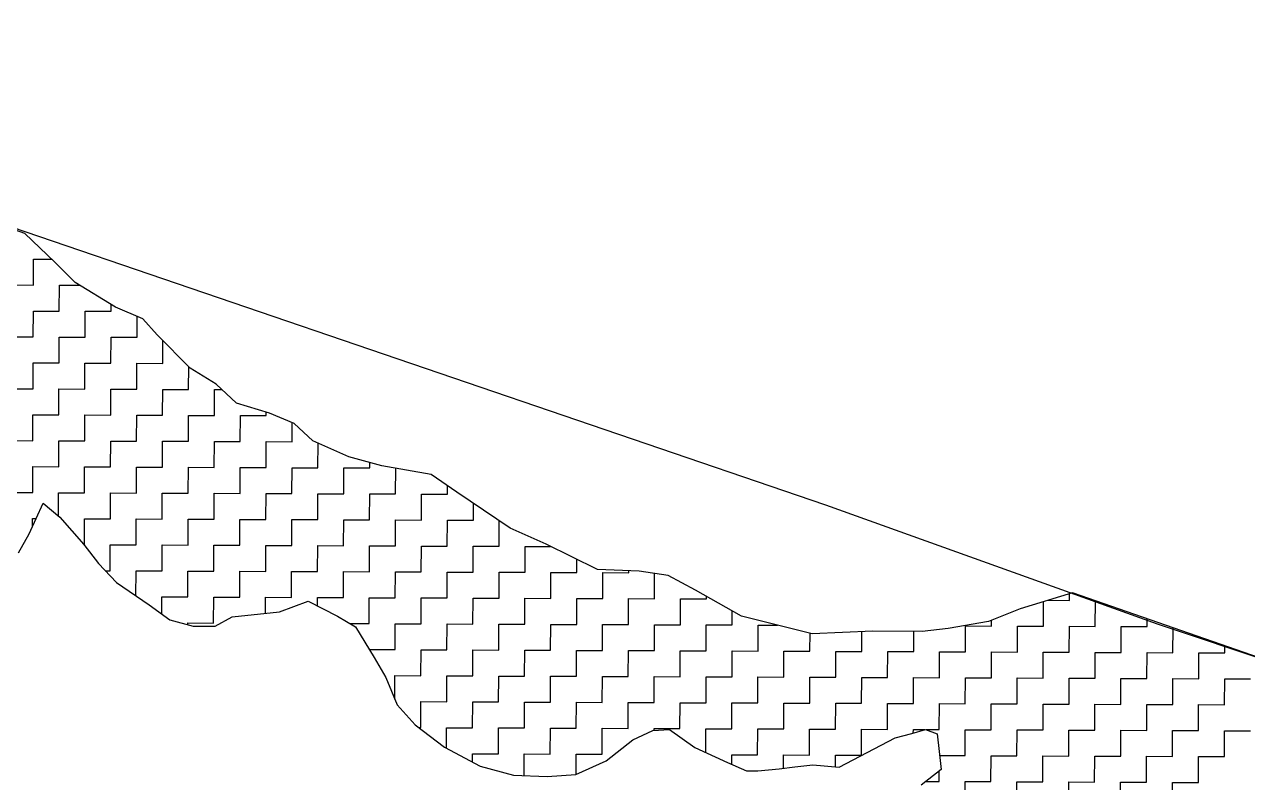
# Model space of a CAD drawing. Header units: metres. Extents: x 274536 to 279488, y 2074615 to 2078106.
# Drawn here: x 278887.4 to 279127.9, y 2076918.6 to 2077067.6 of the extents above; entities that cross this region are included whole.
import ezdxf

# ---------------------------------------------------------------- set-up
doc = ezdxf.new("R2010")
doc.units = ezdxf.units.M
doc.layers.add('POLY_HATCH', color=12, linetype='Continuous')
doc.layers.add('V_BOUND_LINE', color=7, linetype='Continuous')

msp = doc.modelspace()

# ---------------------------------------------------------------- linework, layer by layer
at = {"layer": 'POLY_HATCH'}
for p, q in [((278887.41, 2077026.56), (278839.9, 2077042.75)), ((278893.35, 2077020.86), (278887.41, 2077026.56)), ((278897.32, 2077016.87), (278893.35, 2077020.86)), ((278905.25, 2077012.02), (278897.32, 2077016.87)), ((278910.64, 2077009.72), (278905.25, 2077012.02)), ((278913.47, 2077006.59), (278910.64, 2077009.72)), ((278919.97, 2077000.04), (278913.47, 2077006.59)), ((278925.08, 2076996.89), (278919.97, 2077000.04)), ((278929.04, 2076993.19), (278925.08, 2076996.89)), ((278935.56, 2076991.18), (278929.04, 2076993.19)), ((278940.38, 2076989.17), (278935.56, 2076991.18)), ((278944.06, 2076985.75), (278940.38, 2076989.17)), ((278951.15, 2076982.6), (278944.06, 2076985.75)), ((278957.68, 2076980.87), (278951.15, 2076982.6)), ((278967.33, 2076979.13), (278957.68, 2076980.87)), ((278972.43, 2076975.7), (278967.33, 2076979.13)), ((278982.91, 2076968.57), (278972.43, 2076975.7)), ((278888.28, 2076967.48), (278891, 2076973.48)), ((278891, 2076973.48), (278894.3, 2076970.77)), ((278894.3, 2076970.77), (278899.05, 2076965.37)), ((278886.19, 2076963.76), (278888.28, 2076967.48)), ((278990, 2076965.42), (278982.91, 2076968.57)), ((278899.05, 2076965.37), (278901.93, 2076961.63)), ((279000.05, 2076960.48), (278990, 2076965.42)), ((278901.93, 2076961.63), (278905.44, 2076957.89)), ((279008.29, 2076960.16), (279000.05, 2076960.48)), ((278905.44, 2076957.89), (278911.85, 2076953.51)), ((279013.97, 2076959.29), (279008.29, 2076960.16)), ((279019.35, 2076956.43), (279013.97, 2076959.29)), ((279028.42, 2076951.28), (279019.35, 2076956.43)), ((279093.49, 2076955.86), (279083.25, 2076952.77)), ((279162.14, 2076932.03), (279093.49, 2076955.86)), ((278911.85, 2076953.51), (278915.98, 2076950.6)), ((278937.54, 2076952.17), (278943.15, 2076954.22)), ((278943.15, 2076954.22), (278948.94, 2076951.3)), ((278915.98, 2076950.6), (278920.54, 2076949.34)), ((278924.89, 2076949.32), (278928.21, 2076951.17)), ((278928.21, 2076951.17), (278937.54, 2076952.17)), ((278948.94, 2076951.3), (278952.45, 2076949.21)), ((279042.33, 2076947.82), (279028.42, 2076951.28)), ((279083.25, 2076952.77), (279076.99, 2076950.24)), ((278920.54, 2076949.34), (278924.89, 2076949.32)), ((278952.45, 2076949.21), (278956.16, 2076943.19)), ((279054.26, 2076948.34), (279042.33, 2076947.82)), ((279063.92, 2076948.31), (279054.26, 2076948.34)), ((279069.03, 2076948.85), (279063.92, 2076948.31)), ((279076.99, 2076950.24), (279069.03, 2076948.85)), ((278956.16, 2076943.19), (278958.42, 2076939.25)), ((278958.42, 2076939.25), (278960.68, 2076933.85)), ((278960.68, 2076933.85), (278964.19, 2076929.91)), ((278964.19, 2076929.91), (278969.98, 2076925.53)), ((279010.94, 2076928.82), (279014.26, 2076929.02)), ((279014.26, 2076929.02), (279019.22, 2076925.48)), ((279061.92, 2076928.21), (279064.62, 2076929.03)), ((279064.62, 2076929.03), (279066.89, 2076928.19)), ((279001.8, 2076922.85), (279007, 2076926.97)), ((279007, 2076926.97), (279010.94, 2076928.82)), ((279047.6, 2076921.64), (279058.6, 2076927.4)), ((279058.6, 2076927.4), (279061.92, 2076928.21)), ((279066.89, 2076928.19), (279067.3, 2076924.67)), ((278969.98, 2076925.53), (278977.01, 2076921.78)), ((279019.22, 2076925.48), (279025.63, 2076922.55)), ((279067.3, 2076924.67), (279067.7, 2076921.15)), ((278977.01, 2076921.78), (278983.55, 2076920.02)), ((278995.78, 2076920.18), (279001.8, 2076922.85)), ((279025.63, 2076922.55), (279029.36, 2076920.88)), ((279038.89, 2076921.67), (279042.42, 2076922.07)), ((279042.42, 2076922.07), (279047.6, 2076921.64)), ((278983.55, 2076920.02), (278990.18, 2076919.79)), ((278990.18, 2076919.79), (278995.78, 2076920.18)), ((279029.36, 2076920.88), (279031.64, 2076920.87)), ((279031.64, 2076920.87), (279035.78, 2076921.27)), ((279035.78, 2076921.27), (279038.89, 2076921.67)), ((279067.7, 2076921.15), (279063.75, 2076918.06))]:
    msp.add_line(p, q, dxfattribs=at)
at = {"layer": 'POLY_HATCH', "linetype": 'Continuous'}
for p, q in [((278889.12, 2077016.4), (278889.14, 2077021.5)), ((278889.14, 2077021.5), (278892.71, 2077021.48)), ((278884.02, 2077016.42), (278889.12, 2077016.4)), ((278894.2, 2077011.28), (278894.22, 2077016.38)), ((278894.22, 2077016.38), (278898.15, 2077016.36)), ((278889.08, 2077006.19), (278889.1, 2077011.29)), ((278889.1, 2077011.29), (278894.2, 2077011.28)), ((278899.28, 2077006.16), (278899.3, 2077011.26)), ((278899.3, 2077011.26), (278904.4, 2077011.24)), ((278904.4, 2077011.24), (278904.41, 2077012.53)), ((278909.49, 2077006.12), (278909.5, 2077010.21)), ((278883.98, 2077006.21), (278889.08, 2077006.19)), ((278894.16, 2077001.07), (278894.18, 2077006.17)), ((278894.18, 2077006.17), (278899.28, 2077006.16)), ((278904.37, 2077001.03), (278904.38, 2077006.14)), ((278904.38, 2077006.14), (278909.49, 2077006.12)), ((278914.57, 2077001), (278914.58, 2077005.47)), ((278889.04, 2076995.99), (278889.06, 2077001.09)), ((278889.06, 2077001.09), (278894.16, 2077001.07)), ((278899.24, 2076995.95), (278899.26, 2077001.05)), ((278899.26, 2077001.05), (278904.37, 2077001.03)), ((278909.45, 2076995.91), (278909.47, 2077001.02)), ((278909.47, 2077001.02), (278914.57, 2077001)), ((278919.65, 2076995.88), (278919.66, 2077000.35)), ((278883.94, 2076996.01), (278889.04, 2076995.99)), ((278894.12, 2076990.87), (278894.14, 2076995.97)), ((278894.14, 2076995.97), (278899.24, 2076995.95)), ((278904.33, 2076990.83), (278904.35, 2076995.93)), ((278904.35, 2076995.93), (278909.45, 2076995.91)), ((278914.53, 2076990.79), (278914.55, 2076995.89)), ((278914.55, 2076995.89), (278919.65, 2076995.88)), ((278924.73, 2076990.76), (278924.75, 2076995.86)), ((278924.75, 2076995.86), (278926.19, 2076995.85)), ((278889, 2076985.79), (278889.02, 2076990.89)), ((278889.02, 2076990.89), (278894.12, 2076990.87)), ((278899.21, 2076985.75), (278899.23, 2076990.85)), ((278899.23, 2076990.85), (278904.33, 2076990.83)), ((278909.41, 2076985.71), (278909.43, 2076990.81)), ((278909.43, 2076990.81), (278914.53, 2076990.79)), ((278919.61, 2076985.67), (278919.63, 2076990.77)), ((278919.63, 2076990.77), (278924.73, 2076990.76)), ((278929.81, 2076985.63), (278929.83, 2076990.74)), ((278929.83, 2076990.74), (278934.93, 2076990.72)), ((278934.93, 2076990.72), (278934.93, 2076991.37)), ((278940.01, 2076985.6), (278940.02, 2076989.32)), ((278883.9, 2076985.81), (278889, 2076985.79)), ((278894.09, 2076980.67), (278894.1, 2076985.77)), ((278894.1, 2076985.77), (278899.21, 2076985.75)), ((278904.29, 2076980.63), (278904.31, 2076985.73)), ((278904.31, 2076985.73), (278909.41, 2076985.71)), ((278914.49, 2076980.59), (278914.51, 2076985.69)), ((278914.51, 2076985.69), (278919.61, 2076985.67)), ((278924.69, 2076980.55), (278924.71, 2076985.65)), ((278924.71, 2076985.65), (278929.81, 2076985.63)), ((278934.89, 2076980.51), (278934.91, 2076985.62)), ((278934.91, 2076985.62), (278940.01, 2076985.6)), ((278945.09, 2076980.48), (278945.11, 2076985.28)), ((278888.97, 2076975.59), (278888.98, 2076980.69)), ((278888.98, 2076980.69), (278894.09, 2076980.67)), ((278899.17, 2076975.55), (278899.19, 2076980.65)), ((278899.19, 2076980.65), (278904.29, 2076980.63)), ((278909.37, 2076975.51), (278909.39, 2076980.61)), ((278909.39, 2076980.61), (278914.49, 2076980.59)), ((278919.57, 2076975.47), (278919.59, 2076980.57)), ((278919.59, 2076980.57), (278924.69, 2076980.55)), ((278929.77, 2076975.43), (278929.79, 2076980.53)), ((278929.79, 2076980.53), (278934.89, 2076980.51)), ((278939.97, 2076975.39), (278939.99, 2076980.49)), ((278939.99, 2076980.49), (278945.09, 2076980.48)), ((278950.17, 2076975.36), (278950.19, 2076980.46)), ((278950.19, 2076980.46), (278955.29, 2076980.44)), ((278955.29, 2076980.44), (278955.3, 2076981.5)), ((278960.37, 2076975.32), (278960.39, 2076980.38)), ((278883.86, 2076975.61), (278888.97, 2076975.59)), ((278894.05, 2076970.98), (278894.07, 2076975.57)), ((278894.07, 2076975.57), (278899.17, 2076975.55)), ((278904.25, 2076970.43), (278904.27, 2076975.53)), ((278904.27, 2076975.53), (278909.37, 2076975.51)), ((278914.45, 2076970.39), (278914.47, 2076975.49)), ((278914.47, 2076975.49), (278919.57, 2076975.47)), ((278924.65, 2076970.35), (278924.67, 2076975.45)), ((278924.67, 2076975.45), (278929.77, 2076975.43)), ((278934.85, 2076970.31), (278934.87, 2076975.41)), ((278934.87, 2076975.41), (278939.97, 2076975.39)), ((278945.05, 2076970.27), (278945.07, 2076975.37)), ((278945.07, 2076975.37), (278950.17, 2076975.36)), ((278955.25, 2076970.23), (278955.27, 2076975.34)), ((278955.27, 2076975.34), (278960.37, 2076975.32)), ((278965.45, 2076970.2), (278965.47, 2076975.3)), ((278965.47, 2076975.3), (278970.57, 2076975.28)), ((278970.57, 2076975.28), (278970.58, 2076976.95)), ((278975.66, 2076970.16), (278975.67, 2076973.5)), ((278888.94, 2076968.94), (278888.95, 2076970.49)), ((278888.95, 2076970.49), (278889.64, 2076970.49)), ((278899.13, 2076965.35), (278899.15, 2076970.45)), ((278899.15, 2076970.45), (278904.25, 2076970.43)), ((278909.33, 2076965.31), (278909.35, 2076970.41)), ((278909.35, 2076970.41), (278914.45, 2076970.39)), ((278919.53, 2076965.27), (278919.55, 2076970.37)), ((278919.55, 2076970.37), (278924.65, 2076970.35)), ((278929.73, 2076965.23), (278929.75, 2076970.33)), ((278929.75, 2076970.33), (278934.85, 2076970.31)), ((278939.93, 2076965.19), (278939.95, 2076970.29)), ((278939.95, 2076970.29), (278945.05, 2076970.27)), ((278950.13, 2076965.15), (278950.15, 2076970.25)), ((278950.15, 2076970.25), (278955.25, 2076970.23)), ((278960.33, 2076965.11), (278960.35, 2076970.22)), ((278960.35, 2076970.22), (278965.45, 2076970.2)), ((278970.53, 2076965.08), (278970.55, 2076970.18)), ((278970.55, 2076970.18), (278975.66, 2076970.16)), ((278980.74, 2076965.04), (278980.76, 2076970.04)), ((278899.06, 2076965.35), (278899.13, 2076965.35)), ((278904.21, 2076960.23), (278904.23, 2076965.33)), ((278904.23, 2076965.33), (278909.33, 2076965.31)), ((278914.41, 2076960.19), (278914.43, 2076965.29)), ((278914.43, 2076965.29), (278919.53, 2076965.27)), ((278924.61, 2076960.15), (278924.63, 2076965.25)), ((278924.63, 2076965.25), (278929.73, 2076965.23)), ((278934.81, 2076960.11), (278934.83, 2076965.21)), ((278934.83, 2076965.21), (278939.93, 2076965.19)), ((278945.01, 2076960.07), (278945.03, 2076965.17)), ((278945.03, 2076965.17), (278950.13, 2076965.15)), ((278955.21, 2076960.03), (278955.23, 2076965.13)), ((278955.23, 2076965.13), (278960.33, 2076965.11)), ((278965.41, 2076959.99), (278965.43, 2076965.09)), ((278965.43, 2076965.09), (278970.53, 2076965.08)), ((278975.62, 2076959.95), (278975.64, 2076965.06)), ((278975.64, 2076965.06), (278980.74, 2076965.04)), ((278985.82, 2076959.92), (278985.84, 2076965.02)), ((278985.84, 2076965.02), (278990.86, 2076965)), ((278903.24, 2076960.23), (278904.21, 2076960.23)), ((278909.29, 2076955.26), (278909.31, 2076960.21)), ((278909.31, 2076960.21), (278914.41, 2076960.19)), ((278996.02, 2076959.88), (278996.03, 2076962.45)), ((279006.22, 2076959.84), (279006.22, 2076960.24)), ((278919.49, 2076955.07), (278919.51, 2076960.17)), ((278919.51, 2076960.17), (278924.61, 2076960.15)), ((278929.69, 2076955.03), (278929.71, 2076960.13)), ((278929.71, 2076960.13), (278934.81, 2076960.11)), ((278939.89, 2076954.99), (278939.91, 2076960.09)), ((278939.91, 2076960.09), (278945.01, 2076960.07)), ((278950.09, 2076954.95), (278950.11, 2076960.05)), ((278950.11, 2076960.05), (278955.21, 2076960.03)), ((278960.29, 2076954.91), (278960.31, 2076960.01)), ((278960.31, 2076960.01), (278965.41, 2076959.99)), ((278970.5, 2076954.87), (278970.52, 2076959.97)), ((278970.52, 2076959.97), (278975.62, 2076959.95)), ((278980.7, 2076954.83), (278980.72, 2076959.94)), ((278980.72, 2076959.94), (278985.82, 2076959.92)), ((278990.9, 2076954.8), (278990.92, 2076959.9)), ((278990.92, 2076959.9), (278996.02, 2076959.88)), ((279001.1, 2076954.76), (279001.12, 2076959.86)), ((279001.12, 2076959.86), (279006.22, 2076959.84)), ((279011.3, 2076954.72), (279011.32, 2076959.69)), ((279092.91, 2076954.4), (279092.91, 2076955.68)), ((278914.38, 2076951.73), (278914.39, 2076955.09)), ((278914.39, 2076955.09), (278919.49, 2076955.07)), ((278924.57, 2076949.95), (278924.59, 2076955.05)), ((278924.59, 2076955.05), (278929.69, 2076955.03)), ((278934.78, 2076951.87), (278934.79, 2076955.01)), ((278934.79, 2076955.01), (278939.89, 2076954.99)), ((278944.99, 2076954.97), (278950.09, 2076954.95)), ((278944.99, 2076953.29), (278944.99, 2076954.97)), ((278955.17, 2076949.83), (278955.19, 2076954.93)), ((278955.19, 2076954.93), (278960.29, 2076954.91)), ((278965.38, 2076949.79), (278965.39, 2076954.89)), ((278965.39, 2076954.89), (278970.5, 2076954.87)), ((278975.58, 2076949.75), (278975.6, 2076954.85)), ((278975.6, 2076954.85), (278980.7, 2076954.83)), ((278985.78, 2076949.71), (278985.8, 2076954.82)), ((278985.8, 2076954.82), (278990.9, 2076954.8)), ((278995.98, 2076949.68), (278996, 2076954.78)), ((278996, 2076954.78), (279001.1, 2076954.76)), ((279006.18, 2076949.64), (279006.2, 2076954.74)), ((279006.2, 2076954.74), (279011.3, 2076954.72)), ((279016.38, 2076949.6), (279016.4, 2076954.7)), ((279016.4, 2076954.7), (279021.5, 2076954.68)), ((279021.5, 2076954.68), (279021.5, 2076955.21)), ((279087.79, 2076949.32), (279087.81, 2076954.15)), ((279088.71, 2076954.42), (279092.91, 2076954.4)), ((279097.99, 2076949.28), (279098.01, 2076954.29)), ((279026.58, 2076949.56), (279026.59, 2076952.32)), ((279108.19, 2076949.24), (279108.2, 2076950.75)), ((278919.47, 2076949.97), (278924.57, 2076949.95)), ((278919.47, 2076949.63), (278919.47, 2076949.97)), ((278951.38, 2076949.85), (278955.17, 2076949.83)), ((278960.26, 2076944.71), (278960.27, 2076949.81)), ((278960.27, 2076949.81), (278965.38, 2076949.79)), ((278970.46, 2076944.67), (278970.48, 2076949.77)), ((278970.48, 2076949.77), (278975.58, 2076949.75)), ((278980.66, 2076944.63), (278980.68, 2076949.73)), ((278980.68, 2076949.73), (278985.78, 2076949.71)), ((278990.86, 2076944.59), (278990.88, 2076949.69)), ((278990.88, 2076949.69), (278995.98, 2076949.68)), ((279001.06, 2076944.55), (279001.08, 2076949.66)), ((279001.08, 2076949.66), (279006.18, 2076949.64)), ((279011.26, 2076944.52), (279011.28, 2076949.62)), ((279011.28, 2076949.62), (279016.38, 2076949.6)), ((279021.46, 2076944.48), (279021.48, 2076949.58)), ((279021.48, 2076949.58), (279026.58, 2076949.56)), ((279031.66, 2076944.44), (279031.68, 2076949.54)), ((279031.68, 2076949.54), (279035.49, 2076949.52)), ((279052.07, 2076944.36), (279052.08, 2076948.25)), ((279062.27, 2076944.32), (279062.28, 2076948.31)), ((279072.47, 2076944.28), (279072.49, 2076949.38)), ((279072.49, 2076949.38), (279077.59, 2076949.36)), ((279077.59, 2076949.36), (279077.59, 2076950.49)), ((279082.67, 2076944.24), (279082.69, 2076949.34)), ((279082.69, 2076949.34), (279087.79, 2076949.32)), ((279092.87, 2076944.2), (279092.89, 2076949.3)), ((279092.89, 2076949.3), (279097.99, 2076949.28)), ((279103.07, 2076944.16), (279103.09, 2076949.26)), ((279103.09, 2076949.26), (279108.19, 2076949.24)), ((279113.27, 2076944.12), (279113.29, 2076948.98)), ((279041.86, 2076944.4), (279041.88, 2076947.93)), ((278955.21, 2076944.73), (278960.26, 2076944.71)), ((278965.34, 2076939.59), (278965.36, 2076944.69)), ((278965.36, 2076944.69), (278970.46, 2076944.67)), ((278975.54, 2076939.55), (278975.56, 2076944.65)), ((278975.56, 2076944.65), (278980.66, 2076944.63)), ((278985.74, 2076939.51), (278985.76, 2076944.61)), ((278985.76, 2076944.61), (278990.86, 2076944.59)), ((278995.94, 2076939.47), (278995.96, 2076944.57)), ((278995.96, 2076944.57), (279001.06, 2076944.55)), ((279006.14, 2076939.43), (279006.16, 2076944.54)), ((279006.16, 2076944.54), (279011.26, 2076944.52)), ((279016.34, 2076939.4), (279016.36, 2076944.5)), ((279016.36, 2076944.5), (279021.46, 2076944.48)), ((279026.54, 2076939.36), (279026.56, 2076944.46)), ((279026.56, 2076944.46), (279031.66, 2076944.44)), ((279036.74, 2076939.32), (279036.76, 2076944.42)), ((279036.76, 2076944.42), (279041.86, 2076944.4)), ((279046.95, 2076939.28), (279046.96, 2076944.38)), ((279046.96, 2076944.38), (279052.07, 2076944.36)), ((279057.15, 2076939.24), (279057.17, 2076944.34)), ((279057.17, 2076944.34), (279062.27, 2076944.32)), ((279067.35, 2076939.2), (279067.37, 2076944.3)), ((279067.37, 2076944.3), (279072.47, 2076944.28)), ((279077.55, 2076939.16), (279077.57, 2076944.26)), ((279077.57, 2076944.26), (279082.67, 2076944.24)), ((279087.75, 2076939.12), (279087.77, 2076944.22)), ((279087.77, 2076944.22), (279092.87, 2076944.2)), ((279097.95, 2076939.08), (279097.97, 2076944.18)), ((279097.97, 2076944.18), (279103.07, 2076944.16)), ((279108.15, 2076939.04), (279108.17, 2076944.14)), ((279108.17, 2076944.14), (279113.27, 2076944.12)), ((279118.35, 2076939), (279118.37, 2076944.1)), ((279118.37, 2076944.1), (279123.47, 2076944.08)), ((279123.47, 2076944.08), (279123.48, 2076945.45)), ((278960.22, 2076934.97), (278960.24, 2076939.61)), ((278960.24, 2076939.61), (278965.34, 2076939.59)), ((278970.42, 2076934.47), (278970.44, 2076939.57)), ((278970.44, 2076939.57), (278975.54, 2076939.55)), ((278980.62, 2076934.43), (278980.64, 2076939.53)), ((278980.64, 2076939.53), (278985.74, 2076939.51)), ((278990.82, 2076934.39), (278990.84, 2076939.49)), ((278990.84, 2076939.49), (278995.94, 2076939.47)), ((279001.02, 2076934.35), (279001.04, 2076939.45)), ((279001.04, 2076939.45), (279006.14, 2076939.43)), ((279011.22, 2076934.31), (279011.24, 2076939.42)), ((279011.24, 2076939.42), (279016.34, 2076939.4)), ((279021.42, 2076934.28), (279021.44, 2076939.38)), ((279021.44, 2076939.38), (279026.54, 2076939.36)), ((279031.62, 2076934.24), (279031.64, 2076939.34)), ((279031.64, 2076939.34), (279036.74, 2076939.32)), ((279041.82, 2076934.2), (279041.84, 2076939.3)), ((279041.84, 2076939.3), (279046.95, 2076939.28)), ((279052.03, 2076934.16), (279052.05, 2076939.26)), ((279052.05, 2076939.26), (279057.15, 2076939.24)), ((279062.23, 2076934.12), (279062.25, 2076939.22)), ((279062.25, 2076939.22), (279067.35, 2076939.2)), ((279072.43, 2076934.08), (279072.45, 2076939.18)), ((279072.45, 2076939.18), (279077.55, 2076939.16)), ((279082.63, 2076934.04), (279082.65, 2076939.14)), ((279082.65, 2076939.14), (279087.75, 2076939.12)), ((279092.83, 2076934), (279092.85, 2076939.1)), ((279092.85, 2076939.1), (279097.95, 2076939.08)), ((279103.03, 2076933.96), (279103.05, 2076939.06)), ((279103.05, 2076939.06), (279108.15, 2076939.04)), ((279113.23, 2076933.92), (279113.25, 2076939.02)), ((279113.25, 2076939.02), (279118.35, 2076939)), ((279123.43, 2076933.88), (279123.45, 2076938.98)), ((279123.45, 2076938.98), (279128.55, 2076938.96)), ((278965.3, 2076929.39), (278965.32, 2076934.49)), ((278965.32, 2076934.49), (278970.42, 2076934.47)), ((278975.5, 2076929.35), (278975.52, 2076934.45)), ((278975.52, 2076934.45), (278980.62, 2076934.43)), ((278985.7, 2076929.31), (278985.72, 2076934.41)), ((278985.72, 2076934.41), (278990.82, 2076934.39)), ((278995.9, 2076929.27), (278995.92, 2076934.37)), ((278995.92, 2076934.37), (279001.02, 2076934.35)), ((279006.1, 2076929.23), (279006.12, 2076934.33)), ((279006.12, 2076934.33), (279011.22, 2076934.31)), ((279016.3, 2076929.19), (279016.32, 2076934.29)), ((279016.32, 2076934.29), (279021.42, 2076934.28)), ((279026.5, 2076929.15), (279026.52, 2076934.26)), ((279026.52, 2076934.26), (279031.62, 2076934.24)), ((279036.7, 2076929.12), (279036.72, 2076934.22)), ((279036.72, 2076934.22), (279041.82, 2076934.2)), ((279046.91, 2076929.08), (279046.93, 2076934.18)), ((279046.93, 2076934.18), (279052.03, 2076934.16)), ((279057.11, 2076929.04), (279057.13, 2076934.14)), ((279057.13, 2076934.14), (279062.23, 2076934.12)), ((279067.31, 2076929), (279067.33, 2076934.1)), ((279067.33, 2076934.1), (279072.43, 2076934.08)), ((279077.51, 2076928.96), (279077.53, 2076934.06)), ((279077.53, 2076934.06), (279082.63, 2076934.04)), ((279087.71, 2076928.92), (279087.73, 2076934.02)), ((279087.73, 2076934.02), (279092.83, 2076934)), ((279097.91, 2076928.88), (279097.93, 2076933.98)), ((279097.93, 2076933.98), (279103.03, 2076933.96)), ((279108.11, 2076928.84), (279108.13, 2076933.94)), ((279108.13, 2076933.94), (279113.23, 2076933.92)), ((279118.31, 2076928.8), (279118.33, 2076933.9)), ((279118.33, 2076933.9), (279123.43, 2076933.88)), ((278964.87, 2076929.39), (278965.3, 2076929.39)), ((278970.38, 2076925.32), (278970.4, 2076929.37)), ((278970.4, 2076929.37), (278975.5, 2076929.35)), ((278980.58, 2076924.23), (278980.6, 2076929.33)), ((278980.6, 2076929.33), (278985.7, 2076929.31)), ((278990.78, 2076924.19), (278990.8, 2076929.29)), ((278990.8, 2076929.29), (278995.9, 2076929.27)), ((279000.98, 2076924.15), (279001, 2076929.25)), ((279001, 2076929.25), (279006.1, 2076929.23)), ((279011.2, 2076929.21), (279016.3, 2076929.19)), ((279011.2, 2076928.84), (279011.2, 2076929.21)), ((279021.38, 2076924.49), (279021.4, 2076929.17)), ((279021.4, 2076929.17), (279026.5, 2076929.15)), ((279031.58, 2076924.03), (279031.6, 2076929.14)), ((279031.6, 2076929.14), (279036.7, 2076929.12)), ((279041.79, 2076924), (279041.81, 2076929.1)), ((279041.81, 2076929.1), (279046.91, 2076929.08)), ((279051.99, 2076923.96), (279052.01, 2076929.06)), ((279052.01, 2076929.06), (279057.11, 2076929.04)), ((279062.2, 2076928.3), (279062.21, 2076929.02)), ((279062.21, 2076929.02), (279064.55, 2076929.01)), ((279064.68, 2076929.01), (279067.31, 2076929)), ((279072.39, 2076923.88), (279072.41, 2076928.98)), ((279072.41, 2076928.98), (279077.51, 2076928.96)), ((279082.59, 2076923.84), (279082.61, 2076928.94)), ((279082.61, 2076928.94), (279087.71, 2076928.92)), ((279092.79, 2076923.8), (279092.81, 2076928.9)), ((279092.81, 2076928.9), (279097.91, 2076928.88)), ((279102.99, 2076923.76), (279103.01, 2076928.86)), ((279103.01, 2076928.86), (279108.11, 2076928.84)), ((279113.19, 2076923.72), (279113.21, 2076928.82)), ((279113.21, 2076928.82), (279118.31, 2076928.8)), ((279123.39, 2076923.68), (279123.41, 2076928.78)), ((279123.41, 2076928.78), (279128.51, 2076928.76)), ((278975.47, 2076922.6), (278975.48, 2076924.25)), ((278975.48, 2076924.25), (278980.58, 2076924.23)), ((278985.66, 2076919.95), (278985.68, 2076924.21)), ((278985.68, 2076924.21), (278990.78, 2076924.19)), ((278995.87, 2076920.22), (278995.88, 2076924.17)), ((278995.88, 2076924.17), (279000.98, 2076924.15)), ((279026.48, 2076924.05), (279031.58, 2076924.03)), ((279026.48, 2076922.17), (279026.48, 2076924.05)), ((279036.67, 2076921.39), (279036.68, 2076924.02)), ((279036.68, 2076924.02), (279041.79, 2076924)), ((279046.88, 2076921.7), (279046.89, 2076923.98)), ((279046.89, 2076923.98), (279051.99, 2076923.96)), ((279067.38, 2076923.9), (279072.39, 2076923.88)), ((279077.47, 2076918.76), (279077.49, 2076923.86)), ((279077.49, 2076923.86), (279082.59, 2076923.84)), ((279087.67, 2076918.72), (279087.69, 2076923.82)), ((279087.69, 2076923.82), (279092.79, 2076923.8)), ((279097.87, 2076918.68), (279097.89, 2076923.78)), ((279097.89, 2076923.78), (279102.99, 2076923.76)), ((279108.07, 2076918.64), (279108.09, 2076923.74)), ((279108.09, 2076923.74), (279113.19, 2076923.72)), ((279118.27, 2076918.6), (279118.29, 2076923.7)), ((279118.29, 2076923.7), (279123.39, 2076923.68)), ((279067.27, 2076918.8), (279067.28, 2076920.82)), ((279064.7, 2076918.81), (279067.27, 2076918.8)), ((279072.35, 2076913.68), (279072.37, 2076918.78)), ((279072.37, 2076918.78), (279077.47, 2076918.76)), ((279082.55, 2076913.64), (279082.57, 2076918.74)), ((279082.57, 2076918.74), (279087.67, 2076918.72)), ((279092.75, 2076913.6), (279092.77, 2076918.7)), ((279092.77, 2076918.7), (279097.87, 2076918.68)), ((279102.95, 2076913.56), (279102.97, 2076918.66)), ((279102.97, 2076918.66), (279108.07, 2076918.64)), ((279113.15, 2076913.52), (279113.17, 2076918.62)), ((279113.17, 2076918.62), (279118.27, 2076918.6))]:
    msp.add_line(p, q, dxfattribs=at)
at = {"layer": 'V_BOUND_LINE'}
for p, q in [((278768.14, 2077067.62), (279044.93, 2076973.2)), ((279044.93, 2076973.2), (279110.15, 2076949.76)), ((279110.15, 2076949.76), (279328.47, 2076876.98))]:
    msp.add_line(p, q, dxfattribs=at)

doc.saveas('drawing.dxf')
